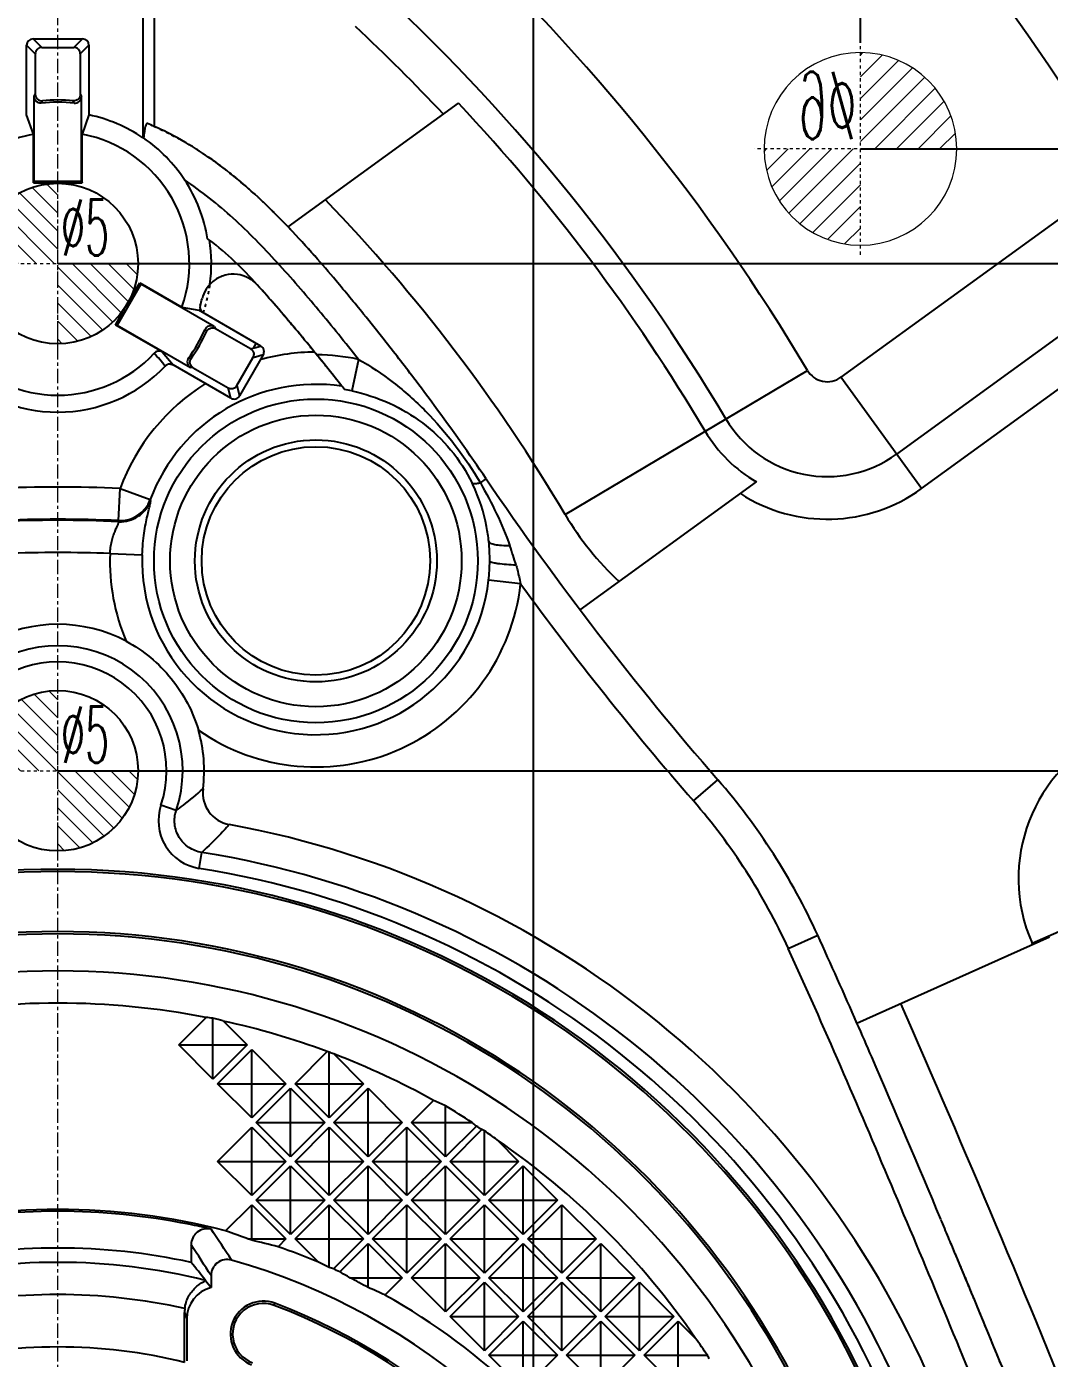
# Model space of a CAD drawing. Header units: millimetres. Extents: x 2089 to 2530, y 1631 to 2074.
# Drawn here: x 2247.33 to 2279.19, y 1932.91 to 1974.38 of the extents above; entities that cross this region are included whole.
import ezdxf

# ---------------------------------------------------------------- set-up
doc = ezdxf.new("R2010")
doc.units = ezdxf.units.MM
doc.linetypes.add('CENTER', pattern=[0.6, 0.375, -0.075, 0.075, -0.075])
doc.linetypes.add('HIDDEN', pattern=[0.2, 0.1, -0.1])
doc.layers.add('center', color=1, linetype='CENTER', lineweight=9)
doc.layers.add('epin', color=13, linetype='Continuous', lineweight=9)
doc.layers.add('DEFAULT_2', color=8, linetype='HIDDEN')
doc.styles.get("Standard").update_dxf_attribs({"font": 'arial.ttf'})
doc.styles.add('TXT05', font='txt.shx', dxfattribs={"width": 0.5, "bigfont": 'gbcbig.shx'})
doc.dimstyles.new('副本 ISO-25-1', dxfattribs={"dimtxt": 5, "dimasz": 5, "dimexe": 0, "dimexo": 0, "dimgap": 0, "dimtad": 1, "dimtxsty": 'Standard', "dimcen": 0, "dimclrd": 4, "dimclre": 4, "dimclrt": 6, "dimazin": 0, "dimtfac": 1, "dimtofl": 0, "dimtmove": 0, "dimatfit": 3, "dimfxl": 0, "dimarcsym": 0})

# ---------------------------------------------------------------- blocks, each defined once
blk = doc.blocks.new('*D100')
at = {"color": 4, "linetype": 'Continuous', "lineweight": -2, "transparency": 16777216}
for p, q in [((2153.301, 1971.772), (2153.301, 2040.488)), ((2158.301, 2040.488), (2338.301, 2040.488)), ((2343.301, 1971.772), (2343.301, 2040.488))]:
    blk.add_line(p, q, dxfattribs=at)
at = {"color": 4, "transparency": 16777216}
for points in [[(2158.301, 2041.321), (2158.301, 2039.655), (2153.301, 2040.488)], [(2338.301, 2041.321), (2338.301, 2039.655), (2343.301, 2040.488)]]:
    blk.add_solid(points, dxfattribs=at)
at = {"layer": 'Defpoints', "color": 0, "transparency": 16777216}
for p in [(2343.301, 2040.488), (2153.301, 1971.772), (2343.301, 1971.772)]:
    blk.add_point(p, dxfattribs=at)
at = {"color": 6, "transparency": 16777216, "insert": (2234.566, 2043.041), "char_height": 5, "attachment_point": 5}
blk.add_mtext('190', dxfattribs=at)
blk = doc.blocks.new('epin_ejp_6')
at = {"layer": 'epin'}
h = blk.add_hatch(dxfattribs=at)
h.set_pattern_fill('_ANSI31', color=123, scale=0.15, angle=90, style=0)
h.set_pattern_definition([(135, (735.3002, 266.8078), (-0.3367596, -0.3367596), [])])
h.paths.add_polyline_path([(0, 3, 0.414214), (-3, 0), (0, 0)])
h.paths.add_polyline_path([(3, 0), (0, 0), (0, -3, 0.414214)])
at = {"layer": 'epin', "color": 1, "linetype": 'CENTER', "ltscale": 0.186593}
for p, q in [((0, -3.3), (0, 3.3)), ((-3.3, 0), (3.3, 0))]:
    blk.add_line(p, q, dxfattribs=at)
at = {"layer": 'epin'}
blk.add_circle((0, 0), 3, dxfattribs=at)
at = {"layer": 'epin', "color": 6, "style": 'TXT05', "width": 0.5}
blk.add_text('%%c6', height=2.1, dxfattribs=at).set_placement((0.12, 0.3))
blk = doc.blocks.new('epin_ejp_5')
at = {"layer": 'epin'}
h = blk.add_hatch(dxfattribs=at)
h.set_pattern_fill('_ANSI31', color=123, scale=0.125, angle=90, style=0)
h.set_pattern_definition([(135, (997.232, -920.25403), (-0.280633, -0.280633), [])])
h.paths.add_polyline_path([(0, 2.5, 0.414214), (-2.5, 0), (0, 0)])
h.paths.add_polyline_path([(2.5, 0), (0, 0), (0, -2.5, 0.414214)])
at = {"layer": 'epin', "color": 1, "linetype": 'CENTER', "ltscale": 0.155494}
for p, q in [((0, -2.75), (0, 2.75)), ((-2.75, 0), (2.75, 0))]:
    blk.add_line(p, q, dxfattribs=at)
at = {"layer": 'epin'}
blk.add_circle((0, 0), 2.5, dxfattribs=at)
at = {"layer": 'epin', "color": 6, "style": 'TXT05', "width": 0.5}
blk.add_text('%%c5', height=1.75, dxfattribs=at).set_placement((0.1, 0.25))
blk = doc.blocks.new('*D106')
at = {"color": 4, "linetype": 'Continuous', "lineweight": -2, "transparency": 16777216}
blk.add_line((2289.301, 1939.577), (2357.404, 1939.577), dxfattribs=at)
at = {"layer": 'Defpoints', "color": 0, "transparency": 16777216}
for p in [(2289.301, 1939.577), (2350.286, 1939.577), (2248.301, 1863.577)]:
    blk.add_point(p, dxfattribs=at)
at = {"color": 6, "transparency": 16777216, "insert": (2353.845, 1942.13), "char_height": 5, "attachment_point": 5}
blk.add_mtext('76', dxfattribs=at)
blk = doc.blocks.new('*D107')
at = {"color": 4, "linetype": 'Continuous', "lineweight": -2, "transparency": 16777216}
blk.add_line((2248.301, 1951.21), (2367.166, 1951.21), dxfattribs=at)
at = {"layer": 'Defpoints', "color": 0, "transparency": 16777216}
for p in [(2248.301, 1951.21), (2350.286, 1951.21), (2248.301, 1863.577)]:
    blk.add_point(p, dxfattribs=at)
at = {"color": 6, "transparency": 16777216, "insert": (2358.726, 1954.215), "char_height": 5, "attachment_point": 5}
blk.add_mtext('87,63', dxfattribs=at)
blk = doc.blocks.new('*D108')
at = {"color": 4, "linetype": 'Continuous', "lineweight": -2, "transparency": 16777216}
for p, q in [((2248.301, 1967.004), (2330.286, 1967.004)), ((2330.286, 1967.004), (2340.286, 1960.5)), ((2340.286, 1960.5), (2370.573, 1960.5))]:
    blk.add_line(p, q, dxfattribs=at)
at = {"layer": 'Defpoints', "color": 0, "transparency": 16777216}
for p in [(2248.301, 1967.004), (2350.286, 1960.5), (2248.301, 1863.577)]:
    blk.add_point(p, dxfattribs=at)
at = {"color": 6, "transparency": 16777216, "insert": (2360.43, 1963.504), "char_height": 5, "attachment_point": 5}
blk.add_mtext('103,43', dxfattribs=at)
blk = doc.blocks.new('*D109')
at = {"color": 4, "linetype": 'Continuous', "lineweight": -2, "transparency": 16777216}
blk.add_line((2273.301, 1970.577), (2360.863, 1970.577), dxfattribs=at)
at = {"layer": 'Defpoints', "color": 0, "transparency": 16777216}
for p in [(2273.301, 1970.577), (2350.286, 1970.577), (2248.301, 1863.577)]:
    blk.add_point(p, dxfattribs=at)
at = {"color": 6, "transparency": 16777216, "insert": (2355.575, 1973.13), "char_height": 5, "attachment_point": 5}
blk.add_mtext('107', dxfattribs=at)
blk = doc.blocks.new('*D110')
at = {"color": 4, "linetype": 'Continuous', "lineweight": -2, "transparency": 16777216}
blk.add_line((2324.901, 1993.577), (2360.846, 1993.577), dxfattribs=at)
at = {"layer": 'Defpoints', "color": 0, "transparency": 16777216}
for p in [(2324.901, 1993.577), (2350.286, 1993.577), (2248.301, 1863.577)]:
    blk.add_point(p, dxfattribs=at)
at = {"color": 6, "transparency": 16777216, "insert": (2355.566, 1996.132), "char_height": 5, "attachment_point": 5}
blk.add_mtext('130', dxfattribs=at)
blk = doc.blocks.new('*D82')
at = {"color": 4, "linetype": 'Continuous', "lineweight": -2, "transparency": 16777216}
blk.add_line((2248.301, 2000.77), (2248.301, 2021.007), dxfattribs=at)
at = {"layer": 'Defpoints', "color": 0, "transparency": 16777216}
for p in [(2248.301, 2017.746), (2248.301, 2000.77), (2248.301, 1863.577)]:
    blk.add_point(p, dxfattribs=at)
at = {"color": 6, "transparency": 16777216, "insert": (2245.748, 2019.376), "char_height": 5, "attachment_point": 5, "rotation": 90}
blk.add_mtext('0', dxfattribs=at)
blk = doc.blocks.new('*D123')
at = {"color": 4, "linetype": 'Continuous', "lineweight": -2, "transparency": 16777216}
blk.add_line((2273.301, 1973.877), (2273.301, 2025.031), dxfattribs=at)
at = {"layer": 'Defpoints', "color": 0, "transparency": 16777216}
for p in [(2273.301, 2017.746), (2273.301, 1973.877), (2248.301, 1863.577)]:
    blk.add_point(p, dxfattribs=at)
at = {"color": 6, "transparency": 16777216, "insert": (2270.748, 2021.389), "char_height": 5, "attachment_point": 5, "rotation": 90}
blk.add_mtext('25', dxfattribs=at)
blk = doc.blocks.new('*D124')
at = {"color": 4, "linetype": 'Continuous', "lineweight": -2, "transparency": 16777216}
blk.add_line((2289.301, 1942.877), (2289.301, 2024.144), dxfattribs=at)
at = {"layer": 'Defpoints', "color": 0, "transparency": 16777216}
for p in [(2289.301, 2017.746), (2289.301, 1942.877), (2248.301, 1863.577)]:
    blk.add_point(p, dxfattribs=at)
at = {"color": 6, "transparency": 16777216, "insert": (2286.791, 2020.945), "char_height": 5, "attachment_point": 5, "rotation": 90}
blk.add_mtext('41', dxfattribs=at)
blk = doc.blocks.new('*D125')
at = {"color": 4, "linetype": 'Continuous', "lineweight": -2, "transparency": 16777216}
blk.add_line((2283.485, 1918.755), (2283.485, 2034.625), dxfattribs=at)
at = {"layer": 'Defpoints', "color": 0, "transparency": 16777216}
for p in [(2283.485, 2017.746), (2283.485, 1918.755), (2248.301, 1863.577)]:
    blk.add_point(p, dxfattribs=at)
at = {"color": 6, "transparency": 16777216, "insert": (2280.481, 2026.186), "char_height": 5, "attachment_point": 5, "rotation": 90}
blk.add_mtext('35,18', dxfattribs=at)
blk = doc.blocks.new('*D126')
at = {"color": 4, "linetype": 'Continuous', "lineweight": -2, "transparency": 16777216}
blk.add_line((2263.119, 1916.827), (2263.119, 2034.097), dxfattribs=at)
at = {"layer": 'Defpoints', "color": 0, "transparency": 16777216}
for p in [(2263.119, 2017.746), (2263.119, 1916.827), (2248.301, 1863.577)]:
    blk.add_point(p, dxfattribs=at)
at = {"color": 6, "transparency": 16777216, "insert": (2260.114, 2025.921), "char_height": 5, "attachment_point": 5, "rotation": 90}
blk.add_mtext('14,82', dxfattribs=at)
blk = doc.blocks.new('*D127')
at = {"color": 4, "linetype": 'Continuous', "lineweight": -2, "transparency": 16777216}
blk.add_line((2318.301, 2000.177), (2318.301, 2024.85), dxfattribs=at)
at = {"layer": 'Defpoints', "color": 0, "transparency": 16777216}
for p in [(2318.301, 2017.746), (2318.301, 2000.177), (2248.301, 1863.577)]:
    blk.add_point(p, dxfattribs=at)
at = {"color": 6, "transparency": 16777216, "insert": (2315.748, 2021.298), "char_height": 5, "attachment_point": 5, "rotation": 90}
blk.add_mtext('70', dxfattribs=at)
blk = doc.blocks.new('*D94')
at = {"color": 4, "linetype": 'Continuous', "lineweight": -2, "transparency": 16777216}
blk.add_line((2206.838, 1939.577), (2141.555, 1939.577), dxfattribs=at)
at = {"layer": 'Defpoints', "color": 0, "transparency": 16777216}
for p in [(2148.673, 1939.577), (2206.838, 1939.577), (2248.301, 1863.577)]:
    blk.add_point(p, dxfattribs=at)
at = {"color": 6, "transparency": 16777216, "insert": (2145.114, 1942.13), "char_height": 5, "attachment_point": 5}
blk.add_mtext('76', dxfattribs=at)
blk = doc.blocks.new('*D95')
at = {"color": 4, "linetype": 'Continuous', "lineweight": -2, "transparency": 16777216}
blk.add_line((2222.617, 1970.577), (2138.097, 1970.577), dxfattribs=at)
at = {"layer": 'Defpoints', "color": 0, "transparency": 16777216}
for p in [(2148.673, 1970.577), (2222.617, 1970.577), (2248.301, 1863.577)]:
    blk.add_point(p, dxfattribs=at)
at = {"color": 6, "transparency": 16777216, "insert": (2143.385, 1973.13), "char_height": 5, "attachment_point": 5}
blk.add_mtext('107', dxfattribs=at)
blk = doc.blocks.new('*D96')
at = {"color": 4, "linetype": 'Continuous', "lineweight": -2, "transparency": 16777216}
blk.add_line((2175.173, 1993.577), (2138.114, 1993.577), dxfattribs=at)
at = {"layer": 'Defpoints', "color": 0, "transparency": 16777216}
for p in [(2148.673, 1993.577), (2175.173, 1993.577), (2248.301, 1863.577)]:
    blk.add_point(p, dxfattribs=at)
at = {"color": 6, "transparency": 16777216, "insert": (2143.393, 1996.132), "char_height": 5, "attachment_point": 5}
blk.add_mtext('130', dxfattribs=at)
blk = doc.blocks.new('*D98')
at = {"color": 4, "linetype": 'Continuous', "lineweight": -2, "transparency": 16777216}
blk.add_line((2213.116, 1918.755), (2213.116, 2033.658), dxfattribs=at)
at = {"layer": 'Defpoints', "color": 0, "transparency": 16777216}
for p in [(2213.116, 2016.779), (2213.116, 1918.755), (2248.301, 1863.577)]:
    blk.add_point(p, dxfattribs=at)
at = {"color": 6, "transparency": 16777216, "insert": (2210.111, 2025.218), "char_height": 5, "attachment_point": 5, "rotation": 90}
blk.add_mtext('35,18', dxfattribs=at)
blk = doc.blocks.new('*D146')
at = {"color": 4, "linetype": 'Continuous', "lineweight": -2, "transparency": 16777216}
blk.add_line((2233.454, 1916.751), (2233.454, 2033.218), dxfattribs=at)
at = {"layer": 'Defpoints', "color": 0, "transparency": 16777216}
for p in [(2233.454, 2016.779), (2233.454, 1916.751), (2248.301, 1863.577)]:
    blk.add_point(p, dxfattribs=at)
at = {"color": 6, "transparency": 16777216, "insert": (2230.449, 2024.998), "char_height": 5, "attachment_point": 5, "rotation": 90}
blk.add_mtext('14,85', dxfattribs=at)
blk = doc.blocks.new('*D147')
at = {"color": 4, "linetype": 'Continuous', "lineweight": -2, "transparency": 16777216}
for p, q in [((2205.584, 2006.779), (2205.584, 2023.177)), ((2207.301, 1996.779), (2205.584, 2006.779)), ((2207.301, 1942.877), (2207.301, 1996.779))]:
    blk.add_line(p, q, dxfattribs=at)
at = {"layer": 'Defpoints', "color": 0, "transparency": 16777216}
for p in [(2205.584, 2016.779), (2207.301, 1942.877), (2248.301, 1863.577)]:
    blk.add_point(p, dxfattribs=at)
at = {"color": 6, "transparency": 16777216, "insert": (2203.073, 2019.978), "char_height": 5, "attachment_point": 5, "rotation": 90}
blk.add_mtext('41', dxfattribs=at)
blk = doc.blocks.new('*D148')
at = {"color": 4, "linetype": 'Continuous', "lineweight": -2, "transparency": 16777216}
blk.add_line((2223.301, 1973.877), (2223.301, 2024.064), dxfattribs=at)
at = {"layer": 'Defpoints', "color": 0, "transparency": 16777216}
for p in [(2223.301, 2016.779), (2223.301, 1973.877), (2248.301, 1863.577)]:
    blk.add_point(p, dxfattribs=at)
at = {"color": 6, "transparency": 16777216, "insert": (2220.748, 2020.421), "char_height": 5, "attachment_point": 5, "rotation": 90}
blk.add_mtext('25', dxfattribs=at)
blk = doc.blocks.new('*D149')
at = {"color": 4, "linetype": 'Continuous', "lineweight": -2, "transparency": 16777216}
blk.add_line((2178.301, 2000.177), (2178.301, 2023.883), dxfattribs=at)
at = {"layer": 'Defpoints', "color": 0, "transparency": 16777216}
for p in [(2178.301, 2016.779), (2178.301, 2000.177), (2248.301, 1863.577)]:
    blk.add_point(p, dxfattribs=at)
at = {"color": 6, "transparency": 16777216, "insert": (2175.748, 2020.331), "char_height": 5, "attachment_point": 5, "rotation": 90}
blk.add_mtext('70', dxfattribs=at)

msp = doc.modelspace()

# ---------------------------------------------------------------- linework, layer by layer
at = {"color": 7, "linetype": 'Continuous'}
for p, q in [((2251.306, 1976.092), (2251.306, 1971.275)), ((2250.953, 1975.738), (2250.953, 1970.922)), ((2247.532, 1974.004), (2247.802, 1973.734)), ((2247.532, 1974.004), (2249.07, 1974.004)), ((2248.8, 1973.734), (2249.07, 1974.004)), ((2247.331, 1971.635), (2247.331, 1973.803)), ((2247.601, 1973.533), (2247.331, 1973.803)), ((2247.601, 1973.533), (2247.601, 1972.277)), ((2247.802, 1973.734), (2248.8, 1973.734)), ((2249.271, 1973.803), (2249.001, 1973.533)), ((2249.001, 1973.533), (2249.001, 1972.277)), ((2249.271, 1973.803), (2249.271, 1971.635)), ((2247.566, 1972.203), (2247.601, 1972.277)), ((2247.566, 1969.566), (2247.566, 1972.203)), ((2249.001, 1972.277), (2249.036, 1972.203)), ((2249.036, 1969.566), (2249.036, 1972.203)), ((2247.786, 1972.003), (2247.822, 1972.077)), ((2248.815, 1972.003), (2248.78, 1972.077)), ((2255.473, 1968.148), (2260.779, 1971.999)), ((2247.541, 1971.032), (2247.331, 1971.635)), ((2249.271, 1971.635), (2249.06, 1971.032)), ((2247.541, 1969.517), (2247.541, 1971.032)), ((2249.06, 1969.517), (2249.06, 1971.032)), ((2247.541, 1969.517), (2249.06, 1969.517)), ((2247.566, 1969.566), (2249.036, 1969.566)), ((2280.815, 1969.356), (2272.692, 1963.462)), ((2282.551, 1966.964), (2274.427, 1961.07)), ((2250.466, 1965.754), (2250.856, 1966.405)), ((2250.856, 1966.405), (2252.169, 1965.648)), ((2250.887, 1966.36), (2250.152, 1965.087)), ((2253.17, 1965.041), (2250.887, 1966.36)), ((2250.097, 1965.09), (2250.466, 1965.754)), ((2252.169, 1965.648), (2252.692, 1965.549)), ((2254.626, 1964.432), (2252.692, 1965.549)), ((2275.206, 1959.997), (2283.329, 1965.891)), ((2251.551, 1964.251), (2250.097, 1965.09)), ((2250.152, 1965.087), (2252.436, 1963.768)), ((2252.887, 1964.95), (2252.934, 1964.883)), ((2253.17, 1965.041), (2253.217, 1964.974)), ((2254.305, 1964.346), (2253.217, 1964.974)), ((2254.305, 1964.346), (2254.388, 1964.368)), ((2254.475, 1964.519), (2254.388, 1964.368)), ((2254.388, 1964.368), (2254.467, 1964.389)), ((2254.467, 1964.389), (2254.546, 1964.41)), ((2254.546, 1964.41), (2254.626, 1964.432)), ((2251.551, 1964.251), (2251.896, 1963.849)), ((2252.373, 1964.059), (2252.454, 1964.053)), ((2253.88, 1963.207), (2254.378, 1964.071)), ((2254.699, 1964.157), (2253.966, 1962.886)), ((2254.461, 1964.093), (2254.378, 1964.071)), ((2254.7, 1964.158), (2254.461, 1964.093)), ((2256.302, 1964.247), (2256.334, 1964.208)), ((2257.666, 1964.021), (2257.458, 1963.039)), ((2253.691, 1962.813), (2251.896, 1963.849)), ((2252.517, 1963.762), (2252.436, 1963.768)), ((2252.517, 1963.762), (2253.605, 1963.134)), ((2264.102, 1959.19), (2271.651, 1963.676)), ((2253.691, 1962.813), (2253.605, 1963.134)), ((2253.88, 1963.207), (2253.966, 1962.886)), ((2257.168, 1963.161), (2257.152, 1963.183)), ((2257.231, 1963.081), (2257.168, 1963.161)), ((2275.206, 1959.997), (2272.692, 1963.462)), ((2261.463, 1960.171), (2261.647, 1960.297)), ((2264.572, 1956.218), (2270.066, 1960.205)), ((2250.196, 1958.998), (2250.241, 1960.001)), ((2250.241, 1960.001), (2251.183, 1959.652)), ((2251.195, 1959.624), (2251.183, 1959.652)), ((2250.206, 1958.966), (2250.196, 1958.998)), ((2249.928, 1957.973), (2250.932, 1957.937)), ((2262.718, 1957.031), (2261.72, 1957.142)), ((2268.102, 1950.267), (2268.861, 1950.926)), ((2251.991, 1949.975), (2251.515, 1950.135)), ((2252.706, 1948.168), (2252.785, 1948.664)), ((2278.65, 1945.835), (2282.568, 1947.561)), ((2271.056, 1945.674), (2271.971, 1946.089)), ((2273.195, 1943.352), (2279.188, 1946.04)), ((2278.664, 1945.805), (2278.65, 1945.835)), ((2252.067, 1942.668), (2252.923, 1943.524)), ((2253.133, 1941.602), (2253.133, 1943.5)), ((2253.452, 1943.415), (2254.199, 1942.668)), ((2253.133, 1941.602), (2252.067, 1942.668)), ((2252.067, 1942.668), (2254.199, 1942.668)), ((2254.199, 1942.668), (2253.133, 1941.602)), ((2253.275, 1941.46), (2254.341, 1942.526)), ((2254.341, 1940.394), (2254.341, 1942.526)), ((2254.341, 1942.526), (2255.407, 1941.46)), ((2255.691, 1941.46), (2256.695, 1942.464)), ((2256.757, 1940.394), (2256.757, 1942.447)), ((2256.895, 1942.389), (2257.823, 1941.46)), ((2254.341, 1940.394), (2253.275, 1941.46)), ((2253.275, 1941.46), (2255.407, 1941.46)), ((2255.407, 1941.46), (2254.341, 1940.394)), ((2254.483, 1940.252), (2255.549, 1941.318)), ((2255.549, 1939.186), (2255.549, 1941.318)), ((2255.549, 1941.318), (2256.615, 1940.252)), ((2256.757, 1940.394), (2255.691, 1941.46)), ((2255.691, 1941.46), (2257.823, 1941.46)), ((2257.823, 1941.46), (2256.757, 1940.394)), ((2256.9, 1940.252), (2257.966, 1941.318)), ((2257.966, 1939.186), (2257.966, 1941.318)), ((2257.966, 1941.318), (2259.031, 1940.252)), ((2259.316, 1940.252), (2260.005, 1940.941)), ((2260.382, 1939.186), (2260.382, 1940.775)), ((2255.549, 1939.186), (2254.483, 1940.252)), ((2254.483, 1940.252), (2256.615, 1940.252)), ((2256.615, 1940.252), (2255.549, 1939.186)), ((2257.966, 1939.186), (2256.9, 1940.252)), ((2256.9, 1940.252), (2259.031, 1940.252)), ((2259.031, 1940.252), (2257.966, 1939.186)), ((2260.382, 1939.186), (2259.316, 1940.252)), ((2259.316, 1940.252), (2261.204, 1940.252)), ((2253.275, 1939.044), (2254.341, 1940.11)), ((2254.341, 1937.978), (2254.341, 1940.11)), ((2254.341, 1940.11), (2255.407, 1939.044)), ((2255.691, 1939.044), (2256.757, 1940.11)), ((2256.757, 1937.978), (2256.757, 1940.11)), ((2256.757, 1940.11), (2257.823, 1939.044)), ((2258.108, 1939.044), (2259.174, 1940.11)), ((2259.174, 1937.978), (2259.174, 1940.11)), ((2259.174, 1940.11), (2260.24, 1939.044)), ((2261.34, 1940.144), (2260.382, 1939.186)), ((2260.524, 1939.044), (2261.512, 1940.032)), ((2261.59, 1937.978), (2261.59, 1939.991)), ((2261.985, 1939.715), (2262.656, 1939.044)), ((2254.341, 1937.978), (2253.275, 1939.044)), ((2253.275, 1939.044), (2255.407, 1939.044)), ((2255.407, 1939.044), (2254.341, 1937.978)), ((2256.757, 1937.978), (2255.691, 1939.044)), ((2255.691, 1939.044), (2257.823, 1939.044)), ((2257.823, 1939.044), (2256.757, 1937.978)), ((2259.174, 1937.978), (2258.108, 1939.044)), ((2258.108, 1939.044), (2260.24, 1939.044)), ((2260.24, 1939.044), (2259.174, 1937.978)), ((2261.59, 1937.978), (2260.524, 1939.044)), ((2260.524, 1939.044), (2262.656, 1939.044)), ((2262.656, 1939.044), (2261.59, 1937.978)), ((2254.483, 1937.836), (2255.549, 1938.902)), ((2255.549, 1936.77), (2255.549, 1938.902)), ((2255.549, 1938.902), (2256.615, 1937.836)), ((2256.9, 1937.836), (2257.966, 1938.902)), ((2257.966, 1936.77), (2257.966, 1938.902)), ((2257.966, 1938.902), (2259.031, 1937.836)), ((2259.316, 1937.836), (2260.382, 1938.902)), ((2260.382, 1936.77), (2260.382, 1938.902)), ((2260.382, 1938.902), (2261.448, 1937.836)), ((2261.732, 1937.836), (2262.798, 1938.902)), ((2262.798, 1936.77), (2262.798, 1938.902)), ((2262.798, 1938.902), (2263.864, 1937.836)), ((2255.549, 1936.77), (2254.483, 1937.836)), ((2254.483, 1937.836), (2256.615, 1937.836)), ((2256.615, 1937.836), (2255.549, 1936.77)), ((2257.966, 1936.77), (2256.9, 1937.836)), ((2256.9, 1937.836), (2259.031, 1937.836)), ((2259.031, 1937.836), (2257.966, 1936.77)), ((2260.382, 1936.77), (2259.316, 1937.836)), ((2259.316, 1937.836), (2261.448, 1937.836)), ((2261.448, 1937.836), (2260.382, 1936.77)), ((2262.798, 1936.77), (2261.732, 1937.836)), ((2261.732, 1937.836), (2263.864, 1937.836)), ((2263.864, 1937.836), (2262.798, 1936.77)), ((2253.529, 1936.881), (2254.341, 1937.693)), ((2254.341, 1936.586), (2254.341, 1937.693)), ((2254.341, 1937.693), (2255.407, 1936.627)), ((2255.691, 1936.627), (2256.757, 1937.693)), ((2256.757, 1935.74), (2256.757, 1937.693)), ((2256.757, 1937.693), (2257.823, 1936.627)), ((2258.108, 1936.627), (2259.174, 1937.693)), ((2259.174, 1935.561), (2259.174, 1937.693)), ((2259.174, 1937.693), (2260.24, 1936.627)), ((2260.524, 1936.627), (2261.59, 1937.693)), ((2261.59, 1935.561), (2261.59, 1937.693)), ((2261.59, 1937.693), (2262.656, 1936.627)), ((2262.94, 1936.627), (2264.006, 1937.693)), ((2264.006, 1935.561), (2264.006, 1937.693)), ((2264.006, 1937.693), (2265.072, 1936.627)), ((2252.409, 1937.139), (2252.385, 1937.084)), ((2254.222, 1936.627), (2255.407, 1936.627)), ((2255.407, 1936.627), (2255.164, 1936.384)), ((2256.42, 1935.899), (2255.691, 1936.627)), ((2255.691, 1936.627), (2257.823, 1936.627)), ((2257.823, 1936.627), (2256.889, 1935.693)), ((2259.174, 1935.561), (2258.108, 1936.627)), ((2258.108, 1936.627), (2260.24, 1936.627)), ((2260.24, 1936.627), (2259.174, 1935.561)), ((2261.59, 1935.561), (2260.524, 1936.627)), ((2260.524, 1936.627), (2262.656, 1936.627)), ((2262.656, 1936.627), (2261.59, 1935.561)), ((2264.006, 1935.561), (2262.94, 1936.627)), ((2262.94, 1936.627), (2265.072, 1936.627)), ((2265.072, 1936.627), (2264.006, 1935.561)), ((2252.456, 1936.444), (2252.456, 1935.897)), ((2257.084, 1935.604), (2257.966, 1936.485)), ((2257.966, 1935.114), (2257.966, 1936.485)), ((2257.966, 1936.485), (2259.031, 1935.419)), ((2259.316, 1935.419), (2260.382, 1936.485)), ((2260.382, 1934.353), (2260.382, 1936.485)), ((2260.382, 1936.485), (2261.448, 1935.419)), ((2261.732, 1935.419), (2262.798, 1936.485)), ((2262.798, 1934.353), (2262.798, 1936.485)), ((2262.798, 1936.485), (2263.864, 1935.419)), ((2264.148, 1935.419), (2265.214, 1936.485)), ((2265.214, 1934.353), (2265.214, 1936.485)), ((2265.214, 1936.485), (2266.28, 1935.419)), ((2252.901, 1935.337), (2253.075, 1935.113)), ((2253.075, 1935.484), (2253.075, 1935.113)), ((2257.399, 1935.419), (2259.031, 1935.419)), ((2259.031, 1935.419), (2258.493, 1934.881)), ((2260.382, 1934.353), (2259.316, 1935.419)), ((2259.316, 1935.419), (2261.448, 1935.419)), ((2261.448, 1935.419), (2260.382, 1934.353)), ((2260.524, 1934.211), (2261.59, 1935.277)), ((2261.59, 1933.145), (2261.59, 1935.277)), ((2261.59, 1935.277), (2262.656, 1934.211)), ((2262.798, 1934.353), (2261.732, 1935.419)), ((2261.732, 1935.419), (2263.864, 1935.419)), ((2263.864, 1935.419), (2262.798, 1934.353)), ((2262.94, 1934.211), (2264.006, 1935.277)), ((2264.006, 1933.145), (2264.006, 1935.277)), ((2264.006, 1935.277), (2265.072, 1934.211)), ((2265.214, 1934.353), (2264.148, 1935.419)), ((2264.148, 1935.419), (2266.28, 1935.419)), ((2266.28, 1935.419), (2265.214, 1934.353)), ((2265.356, 1934.211), (2266.422, 1935.277)), ((2266.422, 1933.145), (2266.422, 1935.277)), ((2266.422, 1935.277), (2267.488, 1934.211)), ((2255.041, 1934.558), (2255.065, 1934.624)), ((2252.251, 1932.783), (2252.251, 1934.341)), ((2252.251, 1934.341), (2252.321, 1934.139)), ((2252.321, 1934.139), (2252.321, 1932.836)), ((2261.59, 1933.145), (2260.524, 1934.211)), ((2260.524, 1934.211), (2262.656, 1934.211)), ((2262.656, 1934.211), (2261.59, 1933.145)), ((2261.732, 1933.003), (2262.798, 1934.069)), ((2262.798, 1931.937), (2262.798, 1934.069)), ((2262.798, 1934.069), (2263.864, 1933.003)), ((2264.006, 1933.145), (2262.94, 1934.211)), ((2262.94, 1934.211), (2265.072, 1934.211)), ((2265.072, 1934.211), (2264.006, 1933.145)), ((2264.148, 1933.003), (2265.214, 1934.069)), ((2265.214, 1931.937), (2265.214, 1934.069)), ((2265.214, 1934.069), (2266.28, 1933.003)), ((2266.422, 1933.145), (2265.356, 1934.211)), ((2265.356, 1934.211), (2267.488, 1934.211)), ((2267.488, 1934.211), (2266.422, 1933.145)), ((2266.564, 1933.003), (2267.63, 1934.069)), ((2267.63, 1931.937), (2267.63, 1934.069)), ((2267.63, 1934.069), (2268.169, 1933.531)), ((2262.798, 1931.937), (2261.732, 1933.003)), ((2261.732, 1933.003), (2263.864, 1933.003)), ((2263.864, 1933.003), (2262.798, 1931.937)), ((2265.214, 1931.937), (2264.148, 1933.003)), ((2264.148, 1933.003), (2266.28, 1933.003)), ((2266.28, 1933.003), (2265.214, 1931.937)), ((2267.63, 1931.937), (2266.564, 1933.003)), ((2266.564, 1933.003), (2268.536, 1933.003))]:
    msp.add_line(p, q, dxfattribs=at)
for centre, radius in [((2248.301, 1967.004), 2.5), ((2256.341, 1957.743), 5.042), ((2256.341, 1957.743), 4.54), ((2256.341, 1957.743), 3.769), ((2256.341, 1957.743), 3.558), ((2248.301, 1951.21), 2.5)]:
    msp.add_circle(centre, radius, dxfattribs=at)
for centre, radius, start, end in [((2217.855, 1931.709), 78.297, 31.43746, 45.5278), ((2217.855, 1931.709), 76.971, 31.43746, 45.5278), ((2217.855, 1931.709), 74.017, 31.43746, 45.5278), ((2217.855, 1931.709), 62.578, 30.72036, 47.05643), ((2217.855, 1931.709), 59.623, 30.72036, 47.05643), ((2217.855, 1931.709), 58.297, 43.25887, 47.05643), ((2247.802, 1973.533), 0.201, 89.98, 180.0215), ((2248.8, 1973.533), 0.201, 359.9777, 90.0208), ((2247.802, 1972.277), 0.201, 180.0235, 275.5616), ((2248.301, 1967.004), 5.025, 84.1384, 95.8634), ((2248.301, 1967.004), 5.095, 84.5946, 95.3936), ((2217.855, 1931.709), 58.871, 30.72036, 43.18742), ((2248.301, 1967.004), 4.731, 55.9088, 78.1699), ((2247.919, 1963.554), 8.432, 66.3139, 67.8767), ((2248.301, 1967.004), 4.099, 100.6767, 199.3233), ((2248.301, 1967.004), 4.099, 340.6767, 79.3233), ((2248.224, 1966.96), 4.82, 33.3655, 55.1903), ((2248.301, 1967.004), 4.731, 9.4244, 33.4283), ((2217.855, 1931.709), 53.797, 30.7204, 43.8724), ((2237.212, 1950.723), 25.241, 43.5245, 43.6583), ((2249.213, 1962.544), 6.443, 53.685, 54.3484), ((2248.301, 1967.004), 4.784, 352.2697, 8.7881), ((2221.223, 1936.317), 46.764, 40.1484, 41.3964), ((2208.598, 1925.665), 63.282, 38.93239, 40.14979), ((2252.931, 1965.642), 0.201, 163.6422, 239.9779), ((2248.301, 1967.004), 4.626, 343.6063, 346.2458), ((2188.837, 1909.656), 88.715, 38.29436, 38.95493), ((2248.301, 1967.004), 5.025, 324.1367, 335.8684), ((2248.301, 1967.004), 5.095, 324.5946, 335.3935), ((2253.07, 1964.867), 0.201, 59.9562, 155.7784), ((2254.525, 1964.258), 0.201, 329.9969, 60.0172), ((2194.571, 1914.16), 81.423, 37.25081, 38.30756), ((2248.301, 1967.004), 4.099, 222.9057, 317.0973), ((2251.45, 1964.077), 0.201, 59.9539, 137.0635), ((2256.341, 1957.743), 6.504, 90.3452, 105.3728), ((2201.238, 1919.398), 71.017, 38.89071, 39.12185), ((2256.341, 1957.743), 6.417, 78.0848, 89.7124), ((2201.37, 1919.505), 70.848, 38.06179, 38.89053), ((2248.301, 1967.004), 4.626, 223.6018, 316.3834), ((2272.27, 1964.044), 0.719, 210.7204, 305.9647), ((2256.341, 1957.743), 6.504, 121.875, 159.6884), ((2256.341, 1957.743), 5.5, 81.5219, 159.6884), ((2256.341, 1957.743), 5.412, 78.0848, 80.5348), ((2202.243, 1919.996), 71.784, 36.39052, 37.2498), ((2253.792, 1962.987), 0.201, 239.9968, 330.0032), ((2200.468, 1918.719), 73.97, 34.20001, 36.37089), ((2272.27, 1964.044), 3.674, 210.7204, 305.9647), ((2272.27, 1964.044), 4.426, 210.7204, 240.1415), ((2256.489, 1957.859), 5.254, 25.5172, 26.0201), ((2344.75, 2016.813), 100.5, 214.21862, 220.96447), ((2248.301, 1916.747), 43.297, 87.4319, 92.5681), ((2272.27, 1964.044), 5, 237.2216, 305.9647), ((2250.24, 1960.003), 1.006, 267.4826, 339.5754), ((2248.301, 1916.747), 42.262, 87.4158, 92.5842), ((2248.301, 1916.747), 42.294, 87.4319, 92.5681), ((2272.27, 1964.044), 9.5, 210.7204, 226.9675), ((2256.144, 1957.775), 5.611, 359.6739, 5.853), ((2253.503, 1955.029), 9.433, 15.8838, 19.7424), ((2248.301, 1916.747), 41.258, 87.7393, 92.2607), ((2256.341, 1957.743), 6.417, 177.9447, 202.9596), ((2256.341, 1957.743), 5.412, 177.9447, 353.6272), ((2256.067, 1957.775), 5.688, 353.6108, 359.6753), ((2256.341, 1957.743), 6.417, 235.2283, 353.6272), ((2344.75, 2016.813), 101.505, 216.08327, 220.96466), ((2248.301, 1951.21), 4.559, 62.1203, 117.88), ((2248.301, 1951.21), 3.891, 341.4919, 198.5081), ((2248.301, 1951.21), 3.389, 341.4919, 198.5081), ((2248.301, 1951.21), 4.559, 352.9072, 16.0673), ((2283.226, 1947.851), 5, 114.1572, 203.7788), ((2253.821, 1950.522), 1.004, 172.8277, 259.6035), ((2253.683, 1937.749), 20.1, 24.5174, 40.9645), ((2253.684, 1937.749), 19.095, 24.5212, 40.9649), ((2252.942, 1949.655), 1.506, 161.4403, 260.9856), ((2248.301, 1920.356), 29.663, 22.2873, 79.6316), ((2248.301, 1920.356), 28.661, 22.2875, 80.9982), ((2248.301, 1920.356), 27.782, 22.2828, 157.7194), ((2248.301, 1920.356), 28.159, 22.2865, 80.9998), ((2248.301, 1920.356), 27.712, 22.28, 157.7131), ((2248.301, 1920.356), 25.842, 22.2884, 157.718), ((2248.301, 1920.356), 25.772, 22.2878, 157.6935), ((2082.501, 1859.779), 208.203, 23.66566, 24.49092), ((2248.301, 1919.847), 25.125, 22.3638, 157.6333), ((2248.301, 1919.847), 24.124, 78.9528, 101.0472), ((1867.465, 1764.662), 444.829, 21.83807, 23.77076), ((2248.301, 1919.847), 24.124, 69.637, 77.6701), ((2014.024, 1829.649), 283.015, 23.45445, 23.68787), ((2248.301, 1919.847), 24.124, 60.9755, 69.1309), ((1894.073, 1777.664), 413.747, 22.68598, 23.44719), ((2248.301, 1919.847), 24.124, 56.7947, 57.2828), ((2248.301, 1919.847), 24.124, 34.5567, 55.4433), ((2248.301, 1916.747), 20.802, 75.4438, 104.5562), ((2248.302, 1916.685), 20.804, 78.6818, 101.3324), ((2248.302, 1916.751), 20.739, 76.6964, 78.6447), ((2252.957, 1936.445), 0.502, 76.5918, 180.027), ((2196.947, 1899.034), 67.724, 33.04885, 34.02846), ((2248.301, 1916.747), 19.596, 77.7586, 102.2414), ((2197.977, 1900.62), 65.202, 32.32434, 33.32866), ((2248.301, 1916.747), 20.802, 67.0263, 70.7359), ((1780.688, 1728.77), 537.218, 21.96004, 22.73977), ((2248.301, 1916.747), 19.151, 76.1009, 103.8991), ((2214.048, 1904.926), 49.34, 38.0516, 38.8829), ((2253.577, 1935.485), 0.502, 74.2524, 180.0478), ((2248.301, 1916.747), 19.968, 21.8865, 74.2725), ((2248.301, 1916.747), 20.802, 65.025, 65.6154), ((2248.301, 1916.747), 18.147, 77.4065, 102.5935), ((2253.326, 1934.14), 1.005, 104.4337, 180.038), ((2248.301, 1916.747), 20.802, 31.5564, 60.662), ((2253.258, 1934.341), 1.007, 173.3787, 180.0002), ((2254.703, 1933.665), 1.025, 69.2714, 249.2706), ((2254.703, 1933.665), 0.955, 69.2751, 249.3697), ((2248.301, 1916.747), 19.044, 21.8865, 69.2734), ((2248.301, 1916.747), 19.114, 21.8865, 69.2732), ((2248.301, 1916.745), 16.517, 76.1645, 103.8355)]:
    msp.add_arc(centre, radius, start, end, dxfattribs=at)
for centre, major_axis, ratio, start_param, end_param in [((2247.532, 1973.803), (-0.142, 0.142), 0.999695, -0.785246, 0.78525), ((2249.07, 1973.803), (0.142, 0.142), 0.999695, -0.78525, 0.785246), ((2253.705, 1963.308), (-0.052, 0.194), 0.999695, -3.926839, -2.356347), ((2250.214, 1917.933), (18.258, -18.258), 0.994492, 2.239838, 2.248033), ((2246.333, 1917.88), (18.77, 18.77), 0.994492, 0.515881, 0.528377), ((2250.188, 1917.96), (18.002, -18.002), 0.994492, 2.091679, 2.094215), ((2246.32, 1917.866), (18.898, 18.898), 0.994492, 0.380167, 0.38577), ((2250.161, 1917.987), (17.745, -17.745), 0.994492, 1.932735, 1.949145), ((2246.307, 1917.853), (19.026, 19.026), 0.994492, 0.199555, 0.23597), ((2246.533, 1921.614), (-16.863, 16.863), 0.994492, -1.460187, -1.452917), ((2250.147, 1918), (17.617, -17.617), 0.994492, 1.874843, 1.878358), ((2246.307, 1917.853), (19.026, 19.026), 0.994492, 0.164156, 0.182169), ((2247.064, 1917.984), (14.166, -14.166), 0.99618, 1.988193, 2.025042), ((2246.911, 1915.357), (15.916, 15.916), 0.99618, 0.450222, 0.455856), ((2249.644, 1915.403), (-15.384, 15.384), 0.99618, -1.044317, -1.005338), ((2246.902, 1915.348), (16.022, 16.022), 0.99618, 0.33639, 0.352902), ((2249.635, 1915.413), (-15.278, 15.278), 0.99618, -1.130389, -1.123912), ((2247.045, 1918.002), (14.379, -14.379), 0.99618, 1.818937, 1.836897), ((2246.902, 1915.348), (16.022, 16.022), 0.99618, 0.276123, 0.304618), ((2249.626, 1915.422), (-15.172, 15.172), 0.99618, -1.214234, -1.187336), ((2246.307, 1917.853), (19.026, 19.026), 0.994492, -0.188175, -0.164156), ((2246.453, 1921.695), (-17.632, 17.632), 0.994492, -1.8861, -1.881326)]:
    msp.add_ellipse(centre, major_axis=major_axis, ratio=ratio, start_param=start_param, end_param=end_param, dxfattribs=at)
for points, knots in [([(2247.787, 1972.003), (2247.733, 1971.997), (2247.615, 1972.034), (2247.566, 1972.148), (2247.566, 1972.203)], [0, 0, 0, 0, 0.499951, 1, 1, 1, 1]), ([(2249.001, 1972.277), (2249.001, 1972.223), (2248.952, 1972.109), (2248.835, 1972.071), (2248.781, 1972.077)], [0, 0, 0, 0, 0.499985, 1, 1, 1, 1]), ([(2248.814, 1972.003), (2248.868, 1971.997), (2248.987, 1972.034), (2249.036, 1972.148), (2249.036, 1972.203)], [0, 0, 0, 0, 0.500016, 1, 1, 1, 1]), ([(2251.094, 1971.365), (2251.088, 1971.367), (2251.072, 1971.365), (2251.055, 1971.341), (2251.039, 1971.306), (2251.016, 1971.228), (2250.993, 1971.097), (2250.981, 1970.982), (2250.975, 1970.917)], [0, 0, 0, 0, 0.036572, 0.088964, 0.169915, 0.281554, 0.592184, 1, 1, 1, 1]), ([(2255.473, 1968.148), (2255.204, 1968.431), (2254.391, 1969.244), (2253.039, 1970.36), (2251.853, 1971.035), (2251.306, 1971.275)], [0, 0, 0, 0, 0.223278, 0.658175, 1, 1, 1, 1]), ([(2257.666, 1964.021), (2257.258, 1964.537), (2256.435, 1965.558), (2255.155, 1967.045), (2253.796, 1968.441), (2252.784, 1969.255), (2252.249, 1969.61)], [0, 0, 0, 0, 0.252326, 0.503838, 0.753234, 1, 1, 1, 1]), ([(2254.513, 1966.343), (2254.513, 1966.343), (2254.057, 1966.844), (2253.583, 1967.327), (2253.028, 1967.735)], [0, 0, 0, 0, 0.000212, 1, 1, 1, 1]), ([(2254.513, 1966.343), (2254.436, 1966.428), (2254.246, 1966.577), (2253.892, 1966.69), (2253.506, 1966.665), (2253.161, 1966.498), (2252.912, 1966.23), (2252.82, 1966.013), (2252.794, 1965.904)], [0, 0, 0, 0, 0.158456, 0.327091, 0.503934, 0.67996, 0.845538, 1, 1, 1, 1]), ([(2256.302, 1964.247), (2256.102, 1964.492), (2255.518, 1965.2), (2254.919, 1965.897), (2254.513, 1966.343)], [0, 0, 0, 0, 0.34326, 1, 1, 1, 1]), ([(2252.933, 1964.883), (2252.956, 1964.932), (2253.047, 1965.016), (2253.17, 1965.001), (2253.217, 1964.974)], [0, 0, 0, 0, 0.500099, 1, 1, 1, 1]), ([(2252.373, 1964.06), (2252.341, 1964.016), (2252.314, 1963.895), (2252.388, 1963.796), (2252.436, 1963.768)], [0, 0, 0, 0, 0.499999, 1, 1, 1, 1]), ([(2252.517, 1963.762), (2252.47, 1963.789), (2252.396, 1963.887), (2252.422, 1964.008), (2252.454, 1964.052)], [0, 0, 0, 0, 0.499986, 1, 1, 1, 1]), ([(2257.666, 1964.021), (2258.045, 1963.81), (2258.782, 1963.315), (2260.142, 1962.101), (2260.993, 1960.982), (2261.463, 1960.171)], [0, 0, 0, 0, 0.238815, 0.485079, 1, 1, 1, 1]), ([(2251.896, 1963.849), (2251.87, 1963.864), (2251.812, 1963.882), (2251.722, 1963.869), (2251.671, 1963.835), (2251.651, 1963.813), (2251.65, 1963.813)], [0, 0, 0, 0, 0.33361, 0.667053, 0.989736, 1, 1, 1, 1]), ([(2257.458, 1963.039), (2257.86, 1962.954), (2258.638, 1962.7), (2259.69, 1962.075), (2260.58, 1961.23), (2261.029, 1960.536), (2261.21, 1960.164)], [0, 0, 0, 0, 0.252478, 0.49774, 0.746037, 1, 1, 1, 1]), ([(2261.256, 1960.145), (2261.251, 1960.146), (2261.235, 1960.148), (2261.217, 1960.155), (2261.21, 1960.164)], [0, 0, 0, 0, 0.308854, 1, 1, 1, 1]), ([(2261.463, 1960.172), (2261.424, 1960.162), (2261.356, 1960.147), (2261.285, 1960.141), (2261.256, 1960.145)], [0, 0, 0, 0, 0.576238, 1, 1, 1, 1]), ([(2261.463, 1960.171), (2261.642, 1959.858), (2261.983, 1959.222), (2262.26, 1958.555), (2262.382, 1958.216)], [0, 0, 0, 0, 0.500582, 1, 1, 1, 1]), ([(2261.726, 1958.347), (2261.71, 1958.503), (2261.621, 1959.113), (2261.429, 1959.708), (2261.231, 1960.123)], [0, 0, 0, 0, 0.253821, 1, 1, 1, 1]), ([(2250.206, 1958.966), (2250.41, 1958.957), (2250.738, 1959.044), (2251.048, 1959.334), (2251.158, 1959.524), (2251.195, 1959.624)], [0, 0, 0, 0, 0.485935, 0.745884, 1, 1, 1, 1]), ([(2250.932, 1957.937), (2250.936, 1958.053), (2250.951, 1958.279), (2250.989, 1958.601), (2251.037, 1958.889), (2251.087, 1959.132), (2251.133, 1959.326), (2251.166, 1959.457), (2251.184, 1959.537), (2251.192, 1959.577), (2251.196, 1959.604), (2251.197, 1959.619), (2251.195, 1959.624)], [0, 0, 0, 0, 0.204093, 0.396822, 0.568778, 0.714726, 0.832123, 0.919295, 0.951182, 0.975186, 0.991374, 1, 1, 1, 1]), ([(2249.928, 1957.973), (2249.93, 1958.039), (2249.942, 1958.167), (2249.977, 1958.352), (2250.026, 1958.519), (2250.08, 1958.663), (2250.131, 1958.781), (2250.169, 1958.861), (2250.191, 1958.911), (2250.201, 1958.936), (2250.206, 1958.953), (2250.208, 1958.963), (2250.206, 1958.966)], [0, 0, 0, 0, 0.189555, 0.372159, 0.541231, 0.691234, 0.816461, 0.912058, 0.947312, 0.973727, 0.99116, 1, 1, 1, 1]), ([(2262.382, 1958.216), (2262.297, 1958.214), (2262.142, 1958.217), (2261.938, 1958.239), (2261.801, 1958.274), (2261.733, 1958.322), (2261.726, 1958.347)], [0, 0, 0, 0, 0.370737, 0.678495, 0.88601, 1, 1, 1, 1]), ([(2262.576, 1957.611), (2262.475, 1957.614), (2262.285, 1957.624), (2262.059, 1957.647), (2261.909, 1957.674), (2261.831, 1957.694), (2261.781, 1957.714), (2261.757, 1957.733), (2261.755, 1957.743)], [0, 0, 0, 0, 0.358264, 0.679541, 0.805815, 0.901719, 0.964914, 1, 1, 1, 1]), ([(2262.576, 1957.611), (2262.59, 1957.562), (2262.642, 1957.37), (2262.688, 1957.176), (2262.718, 1957.031)], [0, 0, 0, 0, 0.253077, 1, 1, 1, 1]), ([(2250.432, 1955.24), (2250.968, 1954.957), (2251.925, 1954.155), (2252.514, 1953.054), (2252.681, 1952.472)], [0, 0, 0, 0, 0.5, 1, 1, 1, 1]), ([(2251.991, 1949.975), (2252.066, 1950.028), (2252.356, 1950.237), (2252.63, 1950.467), (2252.824, 1950.647)], [0, 0, 0, 0, 0.257633, 1, 1, 1, 1]), ([(2252.785, 1948.664), (2252.642, 1948.686), (2252.363, 1948.795), (2252.056, 1949.118), (2251.912, 1949.541), (2251.945, 1949.838), (2251.991, 1949.975)], [0, 0, 0, 0, 0.250031, 0.500012, 0.749987, 1, 1, 1, 1]), ([(2253.559, 1949.442), (2253.5, 1949.376), (2253.254, 1949.106), (2252.991, 1948.85), (2252.785, 1948.664)], [0, 0, 0, 0, 0.241453, 1, 1, 1, 1]), ([(2253.64, 1949.535), (2253.632, 1949.527), (2253.604, 1949.497), (2253.578, 1949.466), (2253.559, 1949.442)], [0, 0, 0, 0, 0.25615, 1, 1, 1, 1]), ([(2277.351, 1930.884), (2276.34, 1933.366), (2274.283, 1938.313), (2272.168, 1943.237), (2271.056, 1945.674)], [0, 0, 0, 0, 0.500151, 1, 1, 1, 1]), ([(2276.148, 1936.429), (2276.114, 1936.51), (2276.001, 1936.78), (2275.888, 1937.049), (2275.809, 1937.237)], [0, 0, 0, 0, 0.300447, 1, 1, 1, 1]), ([(2252.257, 1934.457), (2252.265, 1934.524), (2252.293, 1934.653), (2252.368, 1934.831), (2252.466, 1934.982), (2252.575, 1935.105), (2252.671, 1935.187), (2252.745, 1935.238), (2252.795, 1935.27), (2252.836, 1935.294), (2252.872, 1935.314), (2252.889, 1935.324), (2252.903, 1935.334), (2252.901, 1935.337)], [0, 0, 0, 0, 0.177369, 0.347932, 0.506957, 0.652013, 0.781208, 0.838807, 0.890534, 0.934912, 0.969678, 0.99197, 1, 1, 1, 1])]:
    msp.add_open_spline(points, degree=3, knots=knots, dxfattribs=at)
for points in [[(2256.304, 1967.24), (2256.045, 1967.533), (2255.783, 1967.823), (2255.514, 1968.106)], [(2254.385, 1964.278), (2254.365, 1964.307), (2254.335, 1964.328), (2254.305, 1964.346)], [(2251.652, 1963.815), (2251.534, 1963.947), (2251.421, 1964.082), (2251.303, 1964.213)], [(2254.378, 1964.071), (2254.398, 1964.105), (2254.414, 1964.143), (2254.415, 1964.181)], [(2254.415, 1964.181), (2254.416, 1964.215), (2254.405, 1964.25), (2254.385, 1964.278)]]:
    msp.add_open_spline(points, degree=3, dxfattribs=at)
at = {"layer": 'center', "color": 1, "linetype": 'CENTER', "ltscale": 1.181757}
msp.add_line((2248.301, 1713.577), (2248.301, 2013.577), dxfattribs=at)
at = {"layer": 'DEFAULT_2', "color": 8, "linetype": 'HIDDEN'}
for p, q in [((2247.541, 1969.517), (2247.566, 1969.566)), ((2249.036, 1969.566), (2249.06, 1969.517)), ((2255.514, 1968.106), (2255.542, 1968.076)), ((2250.856, 1966.405), (2250.887, 1966.36)), ((2252.831, 1965.468), (2252.831, 1965.468)), ((2250.152, 1965.087), (2250.097, 1965.09)), ((2256.233, 1964.331), (2256.28, 1964.274)), ((2254.7, 1964.158), (2254.7, 1964.158)), ((2256.28, 1964.274), (2256.302, 1964.247)), ((2256.302, 1964.247), (2256.334, 1964.208)), ((2251.652, 1963.815), (2251.66, 1963.824)), ((2257.152, 1963.183), (2257.168, 1963.161)), ((2271.971, 1946.09), (2271.971, 1946.089))]:
    msp.add_line(p, q, dxfattribs=at)
for centre, radius, start, end in [((2246.899, 1961.594), 10.642, 57.3345, 60.1671), ((2244.182, 1957.908), 15.226, 49.438, 49.9226), ((2232.329, 1946.161), 31.923, 41.324, 43.3546), ((2248.301, 1967.004), 4.784, 341.2692, 352.2697), ((2212.59, 1928.946), 56.184, 40.1873, 40.4883), ((2202.553, 1920.48), 69.314, 39.24485, 40.17942), ((2201.037, 1919.246), 71.269, 38.06082, 39.11499), ((2251.795, 1963.678), 0.198, 84.4882, 132.61), ((1767.592, 1723.365), 551.385, 22.10908, 22.73177)]:
    msp.add_arc(centre, radius, start, end, dxfattribs=at)
msp.add_ellipse((2249.922, 1967.004), major_axis=(4.347, 0), ratio=0.927871, start_param=1.325966, end_param=1.331327, dxfattribs=at)
for points in [[(2251.305, 1971.276), (2251.609, 1971.142), (2251.905, 1970.992), (2252.193, 1970.827)], [(2251.814, 1963.875), (2251.843, 1963.872), (2251.871, 1963.863), (2251.896, 1963.849)]]:
    msp.add_open_spline(points, degree=3, dxfattribs=at)
for points, knots in [([(2252.643, 1970.554), (2252.719, 1970.505), (2253.185, 1970.198), (2253.628, 1969.859), (2253.985, 1969.559)], [0, 0, 0, 0, 0.163071, 1, 1, 1, 1]), ([(2254.083, 1969.476), (2254.274, 1969.312), (2254.751, 1968.884), (2255.204, 1968.431), (2255.473, 1968.148)], [0, 0, 0, 0, 0.391217, 1, 1, 1, 1]), ([(2254.513, 1966.343), (2254.52, 1966.335), (2254.536, 1966.317), (2254.561, 1966.29), (2254.589, 1966.259), (2254.62, 1966.225), (2254.653, 1966.189), (2254.689, 1966.148), (2254.729, 1966.104), (2254.772, 1966.055), (2254.82, 1966.002), (2254.872, 1965.943), (2254.928, 1965.878), (2254.99, 1965.808), (2255.056, 1965.732), (2255.128, 1965.65), (2255.204, 1965.561), (2255.268, 1965.486), (2255.307, 1965.44), (2255.32, 1965.426)], [0, 0, 0, 0, 0.02703, 0.058255, 0.092101, 0.128993, 0.169352, 0.213604, 0.262169, 0.315472, 0.373936, 0.437982, 0.508039, 0.584532, 0.667502, 0.756664, 0.851984, 0.953646, 1, 1, 1, 1])]:
    msp.add_open_spline(points, degree=3, knots=knots, dxfattribs=at)

# ---------------------------------------------------------------- block references
at = {"layer": 'epin', "xscale": -1}
msp.add_blockref('epin_ejp_6', (2273.301, 1970.577), dxfattribs=at)
at = {"layer": 'epin'}
for p in [(2248.301, 1967.004), (2248.301, 1951.21)]:
    msp.add_blockref('epin_ejp_5', p, dxfattribs=at)

# ---------------------------------------------------------------- dimensions: what is measured, and where the dimension line sits
dim = msp.add_linear_dim(base=(2343.301, 2040.488), p1=(2153.301, 1971.772), p2=(2343.301, 1971.772), dimstyle='副本 ISO-25-1', override={"dimfxl": 1.25, "dimarcsym": 1})
dim.commit()
dim.dimension.update_dxf_attribs({"geometry": '*D100', "text_midpoint": (2234.566, 2040.488), "dimtype": 160})
for feature_location, offset, dtype, origin, picture, middle in [((2283.485, 1918.755), (0, 98.991), 1, (2248.301, 1863.577), '*D125', (2280.481, 2026.186)), ((2263.119, 1916.827), (0, 100.919), 1, (2248.301, 1863.577), '*D126', (2260.114, 2025.921)), ((2213.1161, 1918.7553), (0, 98.0233), 1, (2248.3008, 1863.577), '*D98', (2210.1114, 2025.2183)), ((2233.454, 1916.751), (0, 100.028), 1, (2248.301, 1863.577), '*D146', (2230.449, 2024.998)), ((2273.301, 1973.877), (0, 43.869), 1, (2248.301, 1863.577), '*D123', (2270.748, 2021.389)), ((2318.301, 2000.177), (0, 17.569), 1, (2248.301, 1863.577), '*D127', (2315.748, 2021.298)), ((2289.301, 1942.877), (0, 74.869), 1, (2248.301, 1863.577), '*D124', (2286.791, 2020.945)), ((2178.301, 2000.177), (0, 16.602), 1, (2248.301, 1863.577), '*D149', (2175.748, 2020.331)), ((2223.301, 1973.877), (0, 42.902), 1, (2248.301, 1863.577), '*D148', (2220.748, 2020.421)), ((2207.301, 1942.877), (-1.717, 73.902), 1, (2248.301, 1863.577), '*D147', (2203.073, 2019.978)), ((2248.300791177, 2000.769722327), (0, 16.976359267), 1, (2248.300791177, 1863.576959318), '*D82', (2245.747926239, 2019.376368088)), ((2175.173, 1993.577), (-26.5, 0), 0, (2248.301, 1863.577), '*D96', (2143.393, 1996.132)), ((2324.901, 1993.577), (25.386, 0), 0, (2248.301, 1863.577), '*D110', (2355.566, 1996.132)), ((2222.617, 1970.577), (-73.944, 0), 0, (2248.301, 1863.577), '*D95', (2143.385, 1973.13)), ((2273.301, 1970.577), (76.986, 0), 0, (2248.301, 1863.577), '*D109', (2355.575, 1973.13)), ((2248.301, 1967.004), (101.986, -6.504), 0, (2248.301, 1863.577), '*D108', (2360.43, 1963.504)), ((2248.301, 1951.21), (101.986, 0), 0, (2248.301, 1863.577), '*D107', (2358.726, 1954.215)), ((2206.838, 1939.577), (-58.164, 0), 0, (2248.301, 1863.577), '*D94', (2145.114, 1942.13)), ((2289.301, 1939.577), (60.986, 0), 0, (2248.301, 1863.577), '*D106', (2353.845, 1942.13))]:
    dim = msp.add_ordinate_dim(feature_location=feature_location, offset=offset, dtype=dtype, origin=origin, dimstyle='副本 ISO-25-1', override={"dimfxl": 1.25, "dimarcsym": 1})
    dim.commit()
    dim.dimension.update_dxf_attribs({"geometry": picture, "text_midpoint": middle})

doc.saveas('drawing.dxf')
